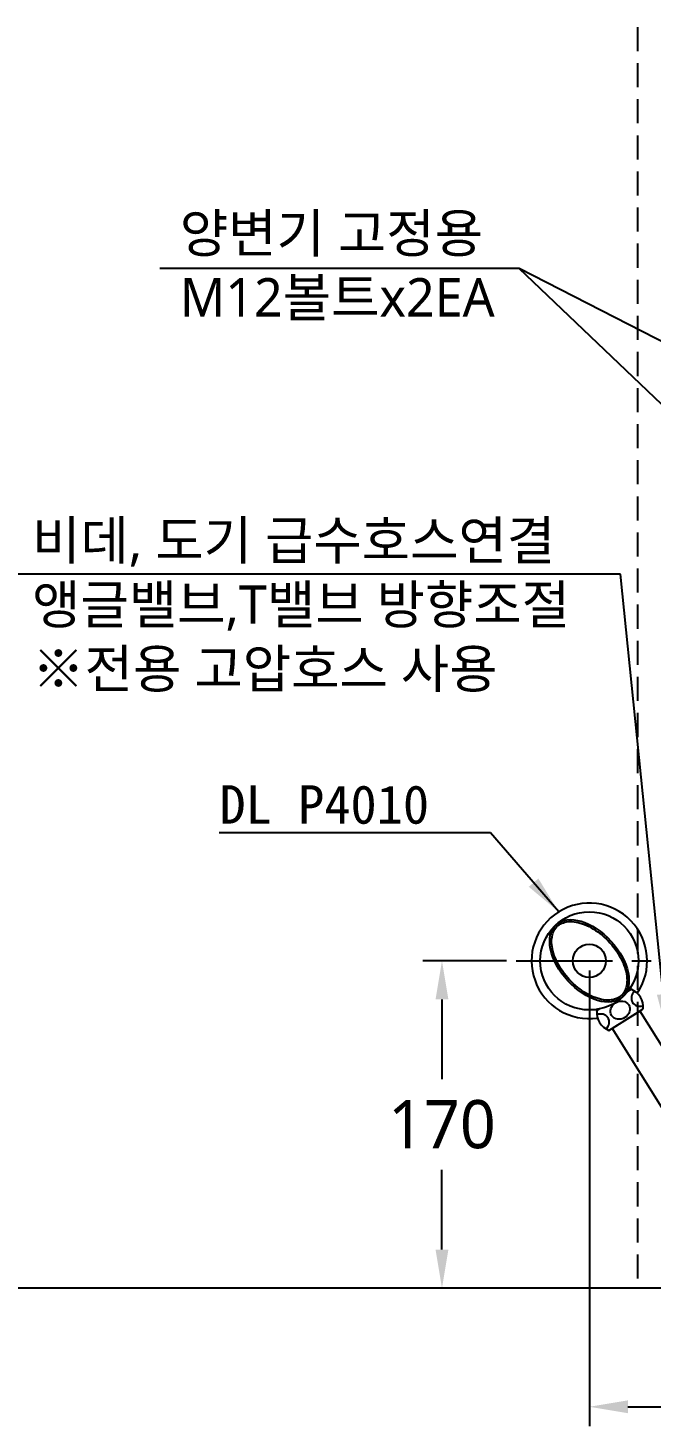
# Model space of a CAD drawing. Extents: x 7905 to 14077, y -986 to 9572.
# Drawn here: x 12230 to 12553, y -965 to -239 of the extents above; entities that cross this region are included whole.
import ezdxf

# ---------------------------------------------------------------- set-up
doc = ezdxf.new("R2010")
doc.units = 0
doc.header["$LTSCALE"] = 20
doc.header["$MEASUREMENT"] = 0
doc.linetypes.add('CENTER', pattern=[2, 1.25, -0.25, 0.25, -0.25])
doc.linetypes.add('HIDDEN2', pattern=[0.1875, 0.125, -0.0625])
doc.layers.get('DEFPOINTS').update_dxf_attribs({"linetype": 'CONTINUOUS'})
for name, color, linetype in [('2', 2, 'CONTINUOUS'), ('3', 3, 'CONTINUOUS'), ('4', 4, 'CONTINUOUS'), ('CENTER', 2, 'CENTER'), ('SA-DOOR', 4, 'CONTINUOUS')]:
    doc.layers.add(name, color=color, linetype=linetype)
doc.styles.add('ROMANS', font='NanumGothic.ttf')
doc.styles.get("Standard").update_dxf_attribs({"font": 'NanumGothic.ttf'})
doc.dimstyles.get("Standard").update_dxf_attribs({"dimtxt": 2.5, "dimasz": 2, "dimexe": 2, "dimexo": 1, "dimgap": 1.5, "dimtad": 1, "dimdec": 0, "dimlfac": 10, "dimrnd": 0.5, "dimzin": 0, "dimdsep": 46, "dimtxsty": 'Standard', "dimcen": 0, "dimclrt": 2, "dimadec": 0, "dimazin": 0, "dimtfac": 1, "dimtdec": 0, "dimtmove": 0, "dimatfit": 3, "dimfxl": 0, "dimtolj": 1, "dimtzin": 0, "dimarcsym": 0})

# ---------------------------------------------------------------- blocks, each defined once
blk = doc.blocks.new('*D47')
at = {"layer": '3', "color": 3, "lineweight": -2}
for p, q in [((12521.27, -818.31), (12521.27, -964.91)), ((12796.2, -842.73), (12796.2, -964.91)), ((12541.27, -954.91), (12776.2, -954.91))]:
    blk.add_line(p, q, dxfattribs=at)
at = {"layer": '3', "color": 3}
for points in [[(12541.27, -951.57), (12541.27, -958.24), (12521.27, -954.91)], [(12776.2, -951.57), (12776.2, -958.24), (12796.2, -954.91)]]:
    blk.add_solid(points, dxfattribs=at)
at = {"layer": 'DEFPOINTS', "color": 0}
for p in [(12521.27, -813.31), (12796.2, -837.73), (12796.2, -954.91)]:
    blk.add_point(p, dxfattribs=at)
at = {"layer": '3', "color": 2, "insert": (12658.74, -931.3), "char_height": 25, "attachment_point": 5}
blk.add_mtext('\\A1;275', dxfattribs=at)
blk = doc.blocks.new('*D66')
at = {"layer": '3', "color": 3, "lineweight": -2}
for p, q in [((12521.27, -728.3), (12521.27, -964.91)), ((12796.2, -799.3), (12796.2, -964.91)), ((12541.27, -954.91), (12776.2, -954.91))]:
    blk.add_line(p, q, dxfattribs=at)
at = {"layer": '3', "color": 3}
for points in [[(12541.27, -951.57), (12541.27, -958.24), (12521.27, -954.91)], [(12776.2, -951.57), (12776.2, -958.24), (12796.2, -954.91)]]:
    blk.add_solid(points, dxfattribs=at)
at = {"layer": 'DEFPOINTS', "color": 0}
for p in [(12521.27, -723.3), (12796.2, -794.3), (12796.2, -954.91)]:
    blk.add_point(p, dxfattribs=at)
at = {"layer": '3', "color": 2, "insert": (12658.74, -931.3), "char_height": 25, "attachment_point": 5}
blk.add_mtext('\\A1;275', dxfattribs=at)
blk = doc.blocks.new('*D67')
at = {"layer": '3', "color": 3, "lineweight": -2}
for p, q in [((12478.3, -723.3), (12434.77, -723.3)), ((12444.77, -743.3), (12444.77, -784.78)), ((12444.77, -873.3), (12444.77, -831.82)), ((12516.27, -893.3), (12434.77, -893.3))]:
    blk.add_line(p, q, dxfattribs=at)
at = {"layer": '3', "color": 3}
for points in [[(12441.43, -743.3), (12448.1, -743.3), (12444.77, -723.3)], [(12441.43, -873.3), (12448.1, -873.3), (12444.77, -893.3)]]:
    blk.add_solid(points, dxfattribs=at)
at = {"layer": 'DEFPOINTS', "color": 0}
for p in [(12483.3, -723.3), (12444.77, -893.3), (12521.27, -893.3)]:
    blk.add_point(p, dxfattribs=at)
at = {"layer": '3', "color": 2, "insert": (12444.77, -808.3), "char_height": 25, "attachment_point": 5}
blk.add_mtext('\\A1;170', dxfattribs=at)

msp = doc.modelspace()

# ---------------------------------------------------------------- linework, layer by layer
at = {"layer": '3', "color": 2, "linetype": 'HIDDEN2', "ltscale": 5}
msp.add_line((12546.20281, 286.6976), (12546.20281, -893.3024), dxfattribs=at)
at = {"layer": '3', "color": 6}
for p, q in [((12533.20794, -758.29401), (12547.49553, -749.36164)), ((12576.71521, -795.95795), (12547.50541, -749.23597)), ((12562.30042, -804.96983), (12533.14434, -758.33376))]:
    msp.add_line(p, q, dxfattribs=at)
at = {"layer": '4'}
for p, q in [((12541.29687, -739.0848), (12542.89366, -738.08652)), ((12541.70819, -738.54833), (12541.83375, -738.74916)), ((12542.48966, -737.44032), (12542.89366, -738.08652)), ((12524.68316, -748.57264), (12525.08716, -749.21884)), ((12525.08716, -749.21884), (12526.68394, -748.22056)), ((12526.02151, -748.35538), (12526.14707, -748.55621)), ((12534.96739, -757.19403), (12549.25498, -748.26166)), ((12531.44848, -759.39399), (12534.96739, -757.19403))]:
    msp.add_line(p, q, dxfattribs=at)
for radius in [25.5, 8.61509]:
    msp.add_circle((12521.26775, -723.3024), radius, dxfattribs=at)
for centre, radius, start, end in [((12521.26775, -723.3024), 30, 325.93017769, 278.09567538), ((12539.29089, -747.41498), 10, 355.14302889, 68.88282418), ((12535.05125, -750.06553), 10, 175.14302889, 248.88282418)]:
    msp.add_arc(centre, radius, start, end, dxfattribs=at)
for centre, major_axis, ratio in [((12521.26775, -723.3024), (17.26362, -18.76746), 0.596528766), ((12537.29172, -748.93323), (-4.43421, -2.77219), 0.866391406)]:
    msp.add_ellipse(centre, major_axis=major_axis, ratio=ratio, dxfattribs=at)
for centre, start_param, end_param in [((12548.12253, -742.16199), 4.942097007, 7.584650449), ((12526.53771, -755.65645), 1.82411945, 4.498970222)]:
    msp.add_ellipse(centre, major_axis=(-4.43421, -2.77219), ratio=0.866391406, start_param=start_param, end_param=end_param, dxfattribs=at)
msp.add_open_spline([(12537.85437, -741.33388), (12539.38549, -739.92544), (12540.3831, -737.90841), (12541.05372, -732.88236), (12540.70606, -729.88668), (12538.63076, -723.60426), (12536.90789, -720.3256), (12532.44598, -714.2189), (12529.71096, -711.3953), (12523.82331, -706.81439), (12520.6749, -705.06156), (12514.67389, -702.98745), (12511.83136, -702.6711), (12507.09478, -703.4379), (12505.20559, -704.49419), (12502.55466, -707.75039), (12501.78271, -709.98614), (12501.61618, -715.346), (12502.23344, -718.45237), (12504.80381, -724.81291), (12506.75213, -728.06059), (12511.56735, -733.97721), (12514.43028, -736.64175), (12520.44538, -740.81329), (12523.59311, -742.31563), (12529.45773, -743.85971), (12532.16138, -743.89826), (12535.72167, -742.86811), (12536.89554, -742.21587), (12537.85437, -741.33388)], degree=3, knots=[0, 0, 0, 0, 0.461109739, 0.461109739, 0.922219478, 0.922219478, 1.383329216, 1.383329216, 1.844438955, 1.844438955, 2.305548694, 2.305548694, 2.766658433, 2.766658433, 3.227768172, 3.227768172, 3.688877911, 3.688877911, 4.149987649, 4.149987649, 4.611097388, 4.611097388, 5.072207127, 5.072207127, 5.533316866, 5.533316866, 5.994426605, 5.994426605, 6.283185307, 6.283185307, 6.283185307, 6.283185307], dxfattribs=at)
at = {"layer": 'CENTER', "color": 1, "linetype": 'CENTER', "ltscale": 2}
msp.add_line((12483.2964, -723.3024), (12561.5927, -723.3024), dxfattribs=at)
at = {"layer": 'SA-DOOR', "color": 7}
msp.add_lwpolyline([(11396.20281, 1275.95857), (14077.19778, 1275.95857), (14077.19778, -893.3024), (11396.20281, -893.3024)], close=True, dxfattribs=at)

# ---------------------------------------------------------------- texts
at = {"layer": '2', "ltscale": 1.2, "char_height": 20, "attachment_point": 4, "style": 'ROMANS'}
for s, insert in [('양변기 고정용 \\PM12볼트x2EA', (12308.70662, -362.94659)), ('비데, 도기 급수호스연결\\P앵글밸브,T밸브 방향조절\\P※전용 고압호스 사용', (12232.0281, -539.29085)), ('{\\Ftxt|c129;DL P4010}', (12329.25849, -642.22506))]:
    msp.add_mtext(s, dxfattribs=dict(at, insert=insert))

# ---------------------------------------------------------------- dimensions: what is measured, and where the dimension line sits
at = {"layer": '3'}
dim = msp.add_linear_dim(base=(12444.76583, -893.3024), p1=(12483.2964, -723.3024), p2=(12521.26775, -893.3024), angle=90, dimstyle='Standard', override={"dimtxt": 25, "dimasz": 20, "dimexe": 10, "dimexo": 5, "dimgap": 10, "dimtih": 1, "dimtoh": 1, "dimdec": 4, "dimlfac": 1, "dimzin": 8, "dimclrd": 3, "dimclre": 3, "dimtdec": 4, "dimarcsym": 1}, dxfattribs=at)
dim.commit()
dim.dimension.update_dxf_attribs({"geometry": '*D67', "text_midpoint": (12444.76583, -808.3024)})
for p1, p2, picture in [((12521.26775, -723.3024), (12796.20281, -794.3024), '*D66'), ((12521.26775, -813.30649), (12796.20281, -837.72943), '*D47')]:
    dim = msp.add_linear_dim(base=(12796.20281, -954.90828), p1=p1, p2=p2, dimstyle='Standard', override={"dimtxt": 25, "dimasz": 20, "dimexe": 10, "dimexo": 5, "dimgap": 10, "dimtih": 1, "dimtoh": 1, "dimdec": 4, "dimlfac": 1, "dimzin": 8, "dimclrd": 3, "dimclre": 3, "dimtdec": 4, "dimarcsym": 1}, dxfattribs=at)
    dim.commit()
    dim.dimension.update_dxf_attribs({"geometry": picture, "text_midpoint": (12658.73528, -931.29956)})

# ---------------------------------------------------------------- leaders
for points in [[(12693.70281, -563.3024), (12484.8714, -363.63817), (12298.28853, -363.63817)], [(12873.70281, -563.3024), (12484.8714, -363.63817)], [(12561.63172, -760.51305), (12537.4661, -522.49657), (12220.13201, -522.49657)], [(12505.36444, -697.86454), (12470.02323, -656.76916), (12329.18699, -656.76916)]]:
    msp.add_leader(points, dimstyle='Standard', override={"dimtxt": 25, "dimasz": 20, "dimexe": 10, "dimexo": 5, "dimgap": 10, "dimtad": 0, "dimtih": 1, "dimtoh": 1, "dimdec": 4, "dimlfac": 1, "dimzin": 8, "dimclrd": 3, "dimclre": 3, "dimtdec": 4, "dimarcsym": 1}, dxfattribs=at)

doc.saveas('drawing.dxf')
